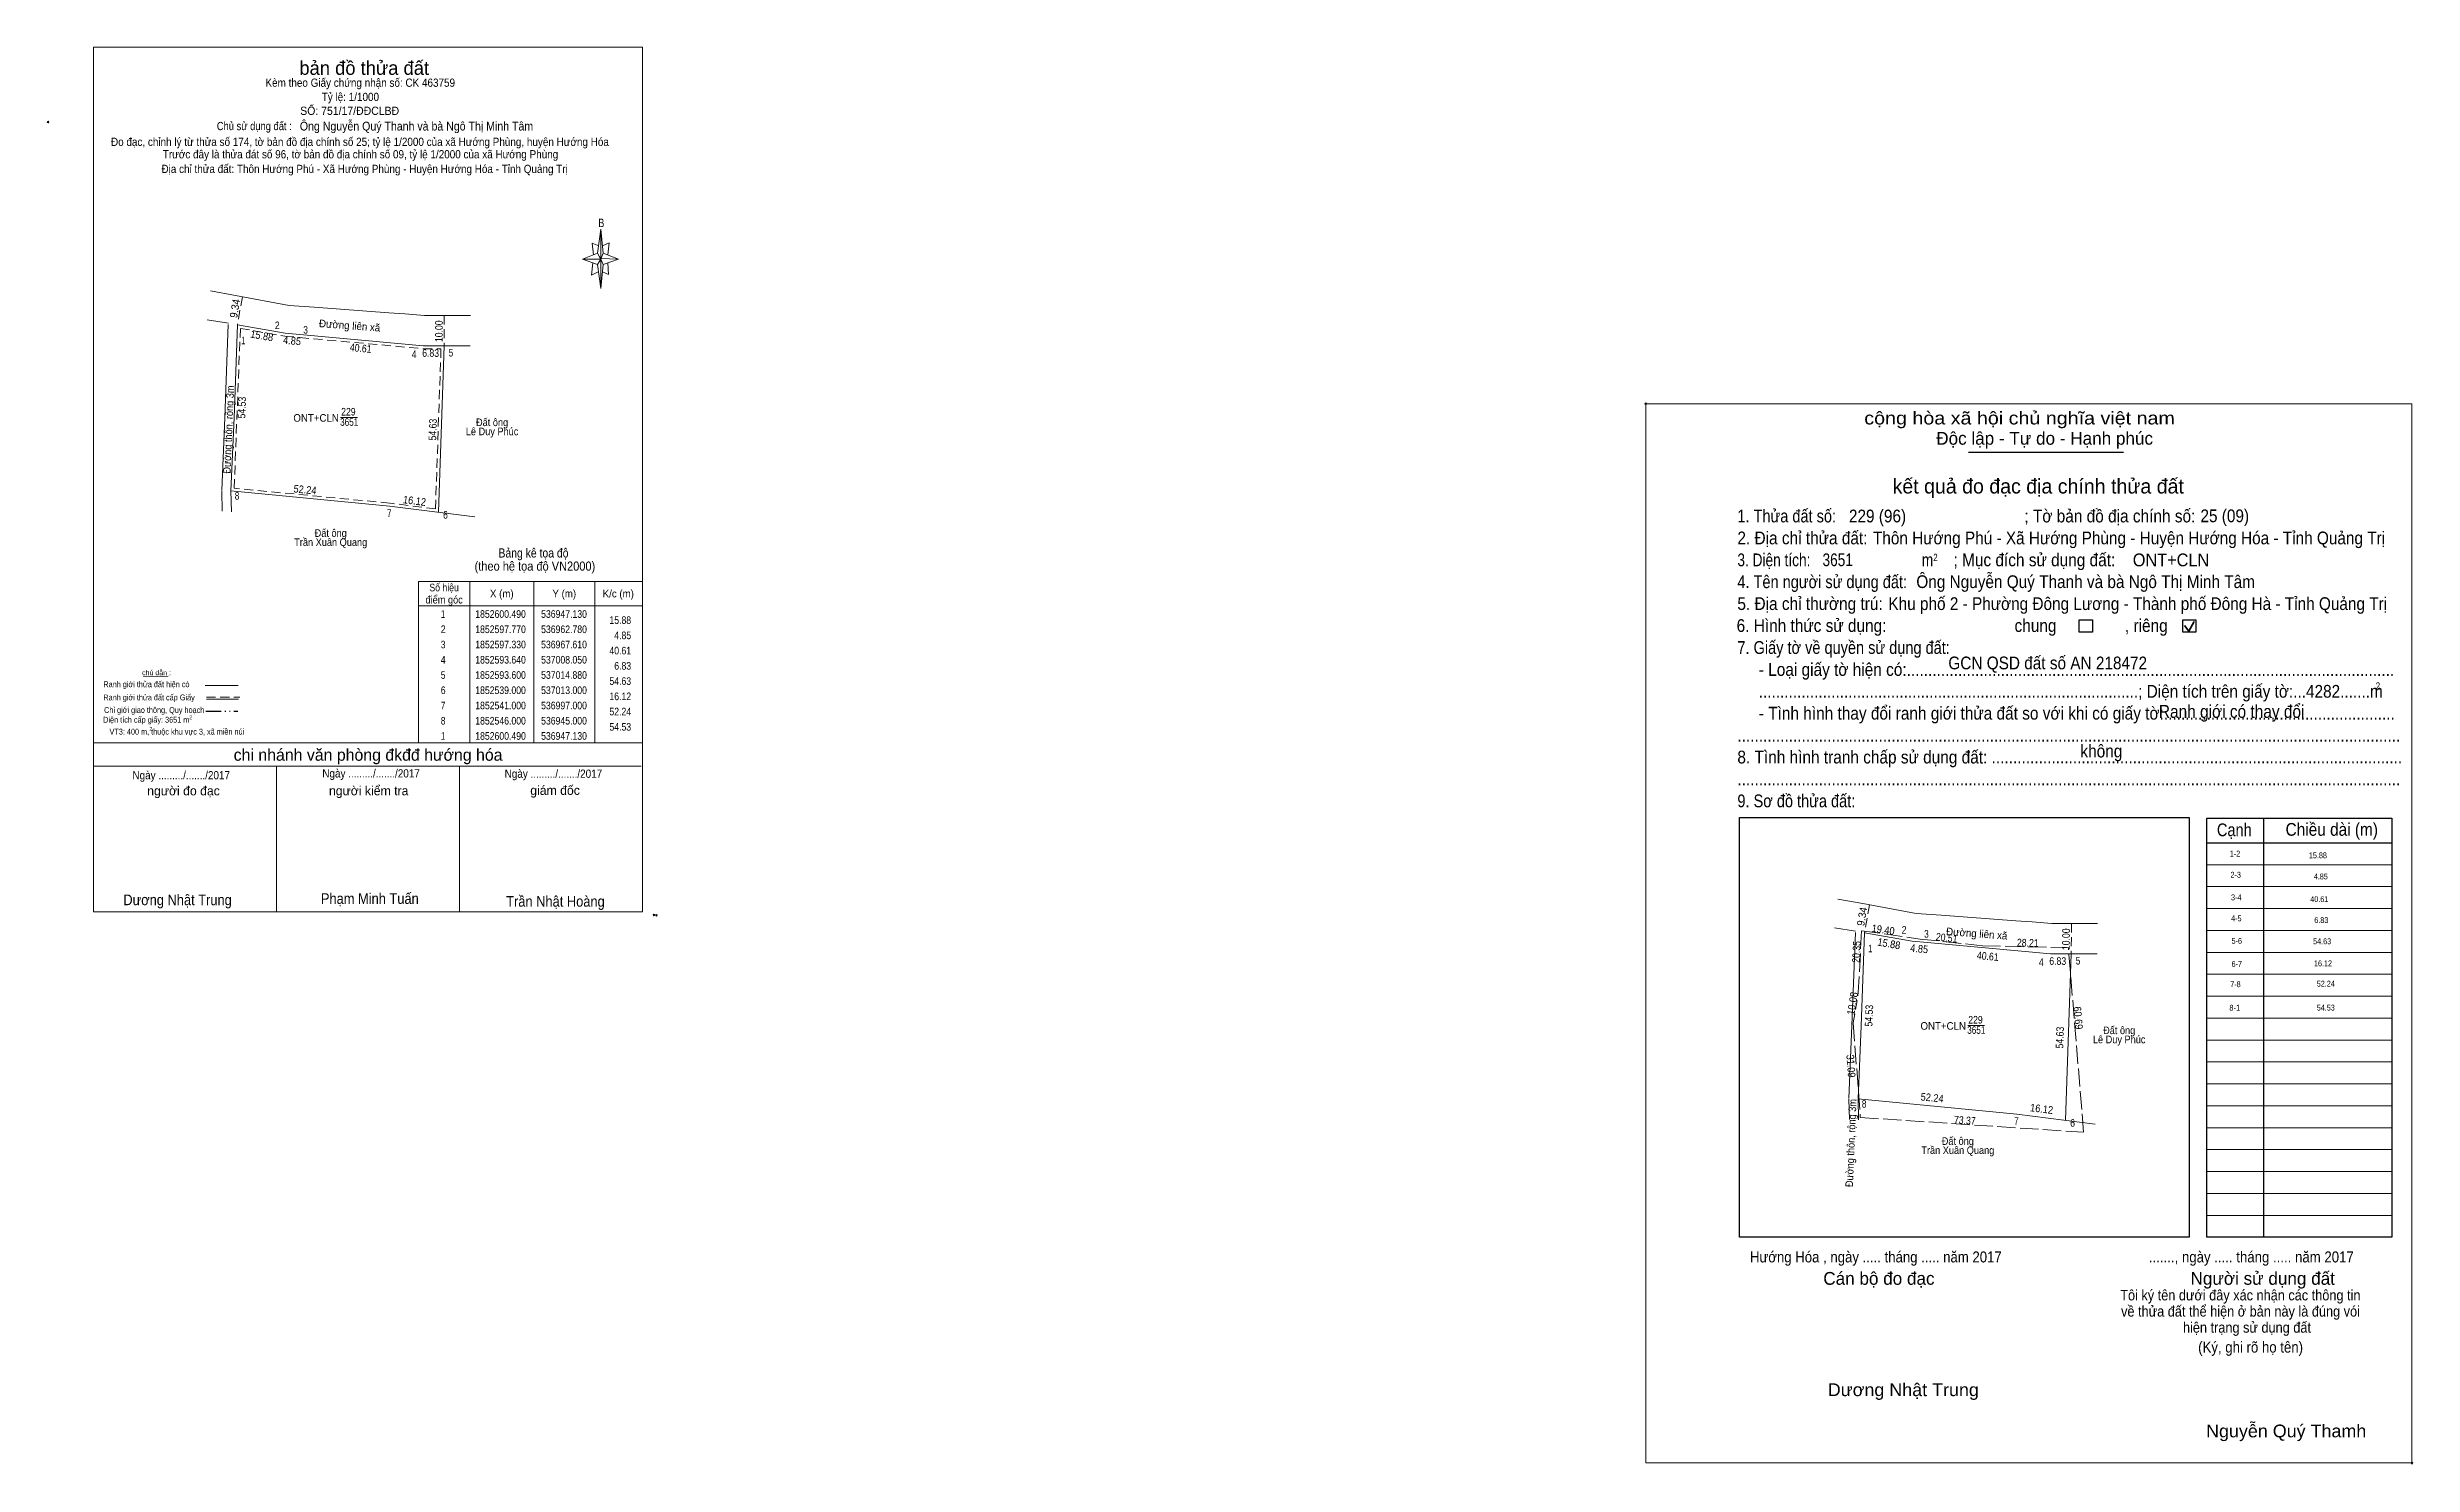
# Model space of a CAD drawing. Header units: metres. Extents: x 536029 to 537660, y 1852227 to 1852697.
# Drawn here: x 536885 to 537660, y 1852227 to 1852692 of the extents above; entities that cross this region are included whole.
import ezdxf
from ezdxf.enums import TextEntityAlignment as Align

# ---------------------------------------------------------------- set-up
doc = ezdxf.new("R2010")
doc.units = ezdxf.units.M
doc.header["$PDMODE"] = 32
doc.header["$PDSIZE"] = 0.5
for name, pattern in [('DASH_DOUBLE_DOT', [9.2, 5, -1.2, 0.3, -1.2, 0.3, -1.2]), ('DOTTED', [1.5, 0.3, -1.2]), ('LONG_DASHED', [7.5, 6, -1.5]), ('MEDIUM_DASHED', [4.5, 3, -1.5])]:
    doc.linetypes.add(name, pattern=pattern)
for name, color, linetype, lineweight in [('1', 7, 'DOTTED', 13), ('10', 7, 'Continuous', 13), ('20', 7, 'LONG_DASHED', 13), ('39', 7, 'Continuous', 13), ('5', 7, 'Continuous', 13), ('61', 7, 'Continuous', 13), ('63', 7, 'Continuous', 13), ('7', 7, 'Continuous', 13)]:
    doc.layers.add(name, color=color, linetype=linetype, lineweight=lineweight)
for name, color, linetype in [('30', 7, 'Continuous'), ('34', 7, 'Continuous'), ('6', 7, 'Continuous')]:
    doc.layers.add(name, color=color, linetype=linetype)

msp = doc.modelspace()

# ---------------------------------------------------------------- linework, layer by layer
at = {"layer": '1', "linetype": 'Continuous'}
for p, q in [((536938.32, 1852611.59), (536946.53, 1852610.09)), ((536996.77, 1852604.47), (537002.02, 1852604.08)), ((537002.02, 1852604.08), (537008.49, 1852603.6)), ((536944.14, 1852600.99), (536937.22, 1852602.12)), ((537008.05, 1852593.64), (536967.61, 1852597.33)), ((537008.49, 1852603.6), (537023.52, 1852603.6)), ((537014.88, 1852593.6), (537023.42, 1852593.6)), ((537471.73, 1852412.15), (537479.94, 1852410.65)), ((537477.55, 1852401.55), (537470.63, 1852402.68)), ((537530.18, 1852405.03), (537535.43, 1852404.64)), ((537535.43, 1852404.64), (537541.9, 1852404.16)), ((537541.9, 1852404.16), (537556.93, 1852404.16)), ((537541.46, 1852394.2), (537501.02, 1852397.89)), ((537548.29, 1852394.16), (537556.83, 1852394.16))]:
    msp.add_line(p, q, dxfattribs=at)
for points in [[(536946.53, 1852610.09), (536964.09, 1852606.88), (536972.28, 1852606.28), (536996.77, 1852604.47)], [(536967.61, 1852597.33), (536962.78, 1852597.77), (536947.13, 1852600.49)], [(537479.94, 1852410.65), (537497.5, 1852407.44), (537505.69, 1852406.84), (537530.18, 1852405.03)], [(537501.02, 1852397.89), (537496.19, 1852398.33), (537480.54, 1852401.05)]]:
    msp.add_lwpolyline(points, dxfattribs=at)
at = {"layer": '1', "linetype": 'MEDIUM_DASHED'}
msp.add_lwpolyline([(536948.08, 1852599.31), (536962.65, 1852596.78), (536967.52, 1852596.33), (537008, 1852592.64), (537013.85, 1852592.61), (537012.04, 1852540.13), (536997.11, 1852541.99), (536946.04, 1852546.9)], close=True, dxfattribs=at)
at = {"layer": '10'}
for p, q in [((536942, 1852545.93), (536942.15, 1852539.32)), ((536945, 1852546), (536945.16, 1852539.11)), ((537475.41, 1852346.49), (537475.56, 1852339.88)), ((537478.41, 1852346.56), (537478.57, 1852339.67))]:
    msp.add_line(p, q, dxfattribs=at)
at = {"layer": '20'}
for p, q in [((537479.55, 1852401.75), (537478.49, 1852381.43)), ((537519.15, 1852396.82), (537547.35, 1852396.14)), ((537476.84, 1852371.49), (537479.14, 1852340.49))]:
    msp.add_line(p, q, dxfattribs=at)
for points in [[(537479.14, 1852340.49), (537552.35, 1852335.66), (537547.35, 1852396.14)], [(537479.55, 1852401.75), (537498.76, 1852399.03), (537519.15, 1852396.82)]]:
    msp.add_lwpolyline(points, dxfattribs=at)
at = {"layer": '39'}
for p, q in [((536943, 1852570.11), (536944.13, 1852600.61)), ((537014.88, 1852593.6), (537013, 1852539)), ((536942, 1852546.12), (536943, 1852570.12)), ((537476.41, 1852370.67), (537477.54, 1852401.17)), ((537548.29, 1852394.16), (537546.41, 1852339.56)), ((537475.41, 1852346.68), (537476.41, 1852370.68))]:
    msp.add_line(p, q, dxfattribs=at)
at = {"layer": '39', "linetype": 'MEDIUM_DASHED'}
msp.add_line((537476.84, 1852371.49), (537478.49, 1852381.43), dxfattribs=at)
at = {"layer": '39'}
for points in [[(537024.94, 1852537.51), (536997, 1852541), (536945, 1852546), (536946, 1852570), (536947.13, 1852600.49)], [(537556.18, 1852338.34), (537530.41, 1852341.56), (537478.41, 1852346.56), (537479.41, 1852370.56), (537480.54, 1852401.05)]]:
    msp.add_lwpolyline(points, dxfattribs=at)
at = {"layer": '5'}
for p, q in [((537065.2, 1852624.03), (537066.2, 1852631.83)), ((537065.2, 1852620.23), (537060.2, 1852622.03)), ((537067, 1852620.23), (537066.2, 1852612.43)), ((537067, 1852624.03), (537072, 1852622.03)), ((537068.6, 1852620.83), (537068.8, 1852617.03)), ((537068.8, 1852617.03), (537066.8, 1852617.83)), ((536936.58, 1852482.19), (536947.34, 1852482.19)), ((536936.98, 1852477.71), (536947.5, 1852477.71)), ((536899.88, 1852463.33), (537079.88, 1852463.33)), ((536899.88, 1852455.73), (537079.48, 1852455.73)), ((536899.88, 1852455.73), (537079.48, 1852455.73)), ((536899.88, 1852455.73), (537079.48, 1852455.73)), ((536959.88, 1852407.93), (536959.88, 1852455.73)), ((537019.88, 1852407.93), (537019.88, 1852455.73)), ((537079.88, 1852407.93), (536899.88, 1852407.93))]:
    msp.add_line(p, q, dxfattribs=at)
at = {"layer": '5', "linetype": 'DASH_DOUBLE_DOT', "lineweight": 25}
msp.add_line((536936.78, 1852473.75), (536947.24, 1852473.75), dxfattribs=at)
at = {"layer": '5', "linetype": 'MEDIUM_DASHED'}
msp.add_line((536936.98, 1852478.35), (536947.86, 1852478.35), dxfattribs=at)
at = {"layer": '5'}
for points in [[(536899.88, 1852691.53), (537079.88, 1852691.53), (537079.88, 1852407.93), (536899.88, 1852407.93)], [(537066.2, 1852631.83), (537067, 1852624.03), (537066.2, 1852622.03)], [(537066.2, 1852622.03), (537060.2, 1852622.03), (537065.2, 1852624.03), (537067, 1852620.23), (537072, 1852622.03), (537066.2, 1852622.23)], [(537066.2, 1852622.03), (537066.2, 1852612.43), (537065.2, 1852620.23)]]:
    msp.add_lwpolyline(points, close=True, dxfattribs=at)
for points in [[(537065.6, 1852626.43), (537063.4, 1852627.23), (537063.8, 1852623.43)], [(537066.8, 1852626.43), (537069, 1852627.43), (537068.6, 1852623.43)], [(537066.2, 1852622.03), (537065.2, 1852624.03), (537060.2, 1852622.03)], [(537063.6, 1852620.83), (537063.2, 1852616.83), (537065.4, 1852617.83)], [(537066.2, 1852622.03), (537067, 1852620.23), (537072, 1852622.03)]]:
    msp.add_lwpolyline(points, dxfattribs=at)
for p in [(536885.04, 1852667.01), (537083.68, 1852406.93), (537084.48, 1852406.81)]:
    msp.add_point(p, dxfattribs=at)
at = {"layer": '61'}
for p, q in [((537008.05, 1852593.64), (537014.88, 1852593.6)), ((537541.46, 1852394.2), (537548.29, 1852394.16))]:
    msp.add_line(p, q, dxfattribs=at)
at = {"layer": '63', "linetype": 'MEDIUM_DASHED'}
for p, q in [((536948.73, 1852609.69), (536947.13, 1852600.49)), ((537014.94, 1852603.6), (537014.88, 1852593.6)), ((537482.14, 1852410.25), (537480.54, 1852401.05)), ((537548.35, 1852404.16), (537548.29, 1852394.16))]:
    msp.add_line(p, q, dxfattribs=at)
at = {"layer": '63'}
for p, q in [((536980.95, 1852570.05), (536986.49, 1852570.05)), ((537023.28, 1852516.33), (537023.28, 1852463.33)), ((537044.28, 1852516.33), (537044.28, 1852463.33)), ((537064.28, 1852516.33), (537064.28, 1852463.33)), ((537006.48, 1852508.33), (537079.88, 1852508.33)), ((536916.32, 1852485.16), (536924.4, 1852485.28)), ((537514.36, 1852370.61), (537519.9, 1852370.61))]:
    msp.add_line(p, q, dxfattribs=at)
msp.add_lwpolyline([(537006.48, 1852516.33), (537079.88, 1852516.33), (537079.88, 1852463.33), (537006.48, 1852463.33)], close=True, dxfattribs=at)
at = {"layer": '7', "lineweight": 25}
for p, q in [((537514.58, 1852558.67), (537565.38, 1852558.67)), ((537611.27, 1852438.62), (537611.27, 1852301.2)), ((537592.7, 1852430.59), (537653.44, 1852430.59))]:
    msp.add_line(p, q, dxfattribs=at)
at = {"layer": '7', "lineweight": 35}
for p, q in [((537586.86, 1852500.02), (537588.6, 1852503.14)), ((537585.43, 1852501.88), (537586.86, 1852500.02))]:
    msp.add_line(p, q, dxfattribs=at)
at = {"layer": '7'}
for p, q in [((537592.7, 1852423.41), (537653.44, 1852423.41)), ((537592.7, 1852416.22), (537653.44, 1852416.22)), ((537592.7, 1852409.03), (537653.44, 1852409.03)), ((537592.7, 1852401.84), (537653.44, 1852401.84)), ((537592.7, 1852394.65), (537653.44, 1852394.65)), ((537592.7, 1852387.46), (537653.44, 1852387.46)), ((537592.7, 1852380.27), (537653.44, 1852380.27)), ((537592.7, 1852373.09), (537653.44, 1852373.09)), ((537592.7, 1852365.9), (537653.44, 1852365.9)), ((537592.7, 1852358.71), (537653.44, 1852358.71)), ((537592.7, 1852351.52), (537653.44, 1852351.52)), ((537592.7, 1852344.33), (537653.44, 1852344.33)), ((537592.7, 1852337.14), (537653.44, 1852337.14)), ((537592.7, 1852329.95), (537653.44, 1852329.95)), ((537592.7, 1852322.77), (537653.44, 1852322.77)), ((537592.7, 1852315.58), (537653.44, 1852315.58)), ((537592.7, 1852308.39), (537653.44, 1852308.39))]:
    msp.add_line(p, q, dxfattribs=at)
msp.add_lwpolyline([(537408.78, 1852574.6), (537659.98, 1852574.6), (537659.98, 1852227.16), (537408.78, 1852227.16)], close=True, dxfattribs=at)
at = {"layer": '7', "lineweight": 25}
for points in [[(537550.93, 1852503.74), (537555.24, 1852503.74), (537555.24, 1852499.72), (537550.93, 1852499.72)], [(537584.87, 1852503.74), (537589.19, 1852503.74), (537589.19, 1852499.72), (537584.87, 1852499.72)], [(537439.58, 1852438.86), (537586.94, 1852438.86), (537586.94, 1852301.2), (537439.58, 1852301.2)], [(537592.7, 1852438.62), (537653.44, 1852438.62), (537653.44, 1852301.2), (537592.7, 1852301.2)]]:
    msp.add_lwpolyline(points, close=True, dxfattribs=at)
at = {"layer": '7'}
for p in [(537408.78, 1852574.6), (537659.98, 1852227.16)]:
    msp.add_point(p, dxfattribs=at)

# ---------------------------------------------------------------- texts
at = {"layer": '1'}
for s, width, p in [('229', 0.85, (536983.495, 1852570.74)), ('ONT+CLN', 0.95, (536972.915, 1852568.71)), ('3651', 0.8, (536983.755, 1852567.37)), ('ONT+CLN', 0.95, (537506.325, 1852369.27)), ('229', 0.85, (537516.905, 1852371.3)), ('3651', 0.8, (537517.165, 1852367.93))]:
    msp.add_text(s, height=2.5, dxfattribs=dict(at, width=width)).set_placement(p, align=Align.CENTER)
for s, height, width, p in [('Hướng Hóa , ngày ..... tháng ..... năm 2017', 3.588, 0.9, (537442.97, 1852292.95)), ('Dương Nhật Trung', 4.181, 1.05, (537468.47, 1852249.09)), ('Nguyễn Quý Thamh', 4.18, 1.05, (537592.5, 1852235.57))]:
    msp.add_text(s, height=height, dxfattribs=dict(at, width=width)).set_placement(p)
at = {"layer": '20'}
for s, width, p in [('Bảng kê tọa độ ', 0.85, (537044.65, 1852524.17)), ('(theo hệ tọa độ VN2000)', 0.9, (537044.64, 1852519.85))]:
    msp.add_text(s, height=3, dxfattribs=dict(at, width=width)).set_placement(p, align=Align.CENTER)
at = {"layer": '30'}
for s, height, width, p in [('1-2', 1.917, 0.85, (537603.69, 1852426.09)), ('15.88', 1.91, 0.85, (537632.11, 1852425.53)), ('2-3', 1.917, 0.85, (537603.92, 1852419.15)), ('4.85', 1.91, 0.85, (537632.41, 1852418.59)), ('3-4', 1.917, 0.9, (537604.12, 1852411.72)), ('40.61', 1.91, 0.85, (537632.55, 1852411.15)), ('4-5', 1.912, 0.85, (537604.11, 1852404.85)), ('6.83', 1.91, 0.85, (537632.57, 1852404.29)), ('5-6', 1.912, 0.85, (537604.27, 1852397.45)), ('54.63', 1.91, 0.85, (537633.49, 1852397.33)), ('6-7', 1.912, 0.85, (537604.27, 1852389.89)), ('16.12', 1.91, 0.85, (537633.78, 1852390.08)), ('7-8', 1.912, 0.85, (537603.82, 1852383.24)), ('52.24', 1.91, 0.85, (537634.7, 1852383.43)), ('8-1', 1.91, 0.8, (537603.66, 1852375.53)), ('54.53', 1.91, 0.85, (537634.7, 1852375.57))]:
    msp.add_text(s, height=height, dxfattribs=dict(at, width=width)).set_placement(p, align=Align.RIGHT)
at = {"layer": '34', "width": 0.9}
msp.add_text('Ông Nguyễn Quý Thanh và bà Ngô Thị Minh Tâm', height=2.88, dxfattribs=at).set_placement((536967.58, 1852664.23))
at = {"layer": '39'}
for s, rotation, width, p in [('19.40', 351.941, 0.9, (537486.465, 1852400.857)), ('20.35', 87.014, 0.85, (537479.1, 1852394.75)), ('20.51', 353.814, 0.85, (537507.325, 1852398.189)), ('28.21', 358.619, 0.85, (537534.025, 1852396.535)), ('10.08', 80.575, 0.9, (537477.791, 1852377.7)), ('60.69', 274.726, 0.9, (537549.336, 1852373.048)), ('31.09', 274.243, 0.9, (537474.844, 1852357.277)), ('73.37', 356.225, 0.85, (537513.338, 1852338.319))]:
    msp.add_text(s, height=2.5, rotation=rotation, dxfattribs=dict(at, width=width)).set_placement(p, align=Align.CENTER)
at = {"layer": '5'}
for s, height, width, p in [('Kèm theo Giấy chứng nhận số: CK 463759', 2.7, 0.9, (536987.385, 1852678.57)), ('Tỷ lệ: 1/1000', 2.7, 0.9, (536984.15, 1852673.91)), ('Chủ sử dụng đất :', 2.7, 0.85, (536952.64, 1852664.35)), ('SỐ: 751/17/ĐĐCLBĐ', 2.7, 0.95, (536983.92, 1852669.35)), ('Đo đạc, chỉnh lý từ thửa số 174, tờ bản đồ địa chính số 25; tỷ lệ 1/2000 của xã Hướng Phùng, huyện Hướng Hóa', 2.7, 0.9, (536987.28, 1852659.17)), ('Trước đây là thửa đát số 96, tờ bản đồ địa chính số 09, tỷ lệ 1/2000 của xã Hướng Phùng', 2.7, 0.9, (536987.47, 1852655.09)), ('Địa chỉ thửa đất: Thôn Hướng Phú - Xã Hướng Phùng - Huyện Hướng Hóa - Tỉnh Quảng Trị', 2.7, 0.9, (536988.82, 1852650.29)), ('B', 2.755, 0.8, (537066.405, 1852632.55)), ('Ranh giới thửa đất hiện có ', 1.92, 0.9, (536917.62, 1852481.63)), ('Diện tích cấp giấy: 3651 m', 1.92, 0.9, (536917.235, 1852469.99)), ('Ranh giới thửa đất cấp Giấy', 1.92, 0.9, (536918.15, 1852477.31)), ('Chỉ giới giao thông, Quy hoạch', 1.92, 0.9, (536919.835, 1852473.19)), (' VT3: 400 m, thuộc khu vực 3, xã miền núi', 1.92, 0.9, (536926.94, 1852466.08)), ('Ngày ........./......./2017', 2.7, 0.9, (536928.69, 1852451.41)), ('Ngày ........./......./2017', 2.7, 0.9, (536990.93, 1852452.01)), ('Ngày ........./......./2017', 2.7, 0.9, (537050.71, 1852451.91)), ('Dương Nhật Trung', 3.5, 0.9, (536927.49, 1852410.13)), ('Phạm Minh Tuấn', 3.5, 0.9, (536990.52, 1852410.55)), ('Trần Nhật Hoàng', 3.5, 0.9, (537051.38, 1852409.63))]:
    msp.add_text(s, height=height, dxfattribs=dict(at, width=width)).set_placement(p, align=Align.CENTER)
for s, height, p in [('bản đồ thửa đất', 4.5, (536988.68, 1852682.49)), ('chi nhánh văn phòng đkđđ hướng hóa', 3.888, (536989.955, 1852457.51)), ('người đo đạc', 3, (536929.445, 1852446.15)), ('người kiểm tra', 3, (536990.155, 1852446.17)), ('giám đốc', 3, (537051.25, 1852446.31))]:
    msp.add_text(s, height=height, dxfattribs=at).set_placement(p, align=Align.CENTER)
at = {"layer": '6'}
for s, height, width, p in [('Ông Nguyễn Quý Thanh và bà Ngô Thị Minh Tâm', 4.18, 0.9, (537497.51, 1852514.15)), ('ONT+CLN', 4.2, 0.95, (537568.47, 1852521.28)), ('GCN QSD đất số AN 218472', 4.18, 0.9, (537508.01, 1852487.49))]:
    msp.add_text(s, height=height, dxfattribs=dict(at, width=width)).set_placement(p)
at = {"layer": '63'}
for s, rotation, width, p in [('9.34', 80.134, 0.95, (536947.52, 1852605.641)), ('15.88', 350.14, 0.9, (536954.916, 1852595.709)), ('4.85', 354.795, 0.9, (536964.922, 1852594.038)), ('Đường liên xã', 355.773, 0.95, (536983.813, 1852599.02)), ('10.00', 89.656, 0.85, (537014.412, 1852598.378)), ('40.61', 354.786, 0.85, (536987.421, 1852591.582)), ('6.83', 359.664, 0.85, (537010.448, 1852589.994)), ('Đường thôn, rộng 3m', 87.614, 0.9, (536945.448, 1852566.103)), ('54.53', 87.761, 0.85, (536949.821, 1852573.291)), ('54.63', 88.028, 0.85, (537012.384, 1852566.087)), ('52.24', 354.508, 0.9, (536969.17, 1852545.181)), ('16.12', 352.875, 0.9, (537005.03, 1852541.531)), ('9.34', 80.134, 0.95, (537480.929, 1852406.196)), ('Đường liên xã', 355.773, 0.95, (537517.223, 1852399.58)), ('10.00', 89.656, 0.85, (537547.822, 1852398.938)), ('15.88', 350.14, 0.9, (537488.326, 1852396.269)), ('4.85', 354.795, 0.9, (537498.332, 1852394.598)), ('40.61', 354.786, 0.85, (537520.831, 1852392.142)), ('6.83', 359.664, 0.85, (537543.858, 1852390.554)), ('54.53', 87.761, 0.85, (537483.231, 1852373.851)), ('54.63', 88.028, 0.85, (537545.794, 1852366.647)), ('52.24', 354.508, 0.9, (537502.58, 1852345.741)), ('Đường thôn, rộng 3m', 87.614, 0.9, (537477.308, 1852332.053)), ('16.12', 352.875, 0.9, (537538.44, 1852342.091))]:
    msp.add_text(s, height=2.5, rotation=rotation, dxfattribs=dict(at, width=width)).set_placement(p, align=Align.CENTER)
for s, width, p in [(' 1', 0.75, (536949.72, 1852594.13)), (' 2', 0.85, (536960.96, 1852599.07)), (' 3', 0.8, (536970.21, 1852597.59)), (' 4', 0.85, (537005.85, 1852589.61)), (' 5', 0.8, (537017.86, 1852590.1)), (' 8', 0.8, (536947.73, 1852543.15)), (' 7', 0.8, (536997.64, 1852537.49)), (' 6', 0.85, (537016.11, 1852536.92)), ('15.88', 0.85, (537076.18, 1852502.38)), ('4.85', 0.85, (537076.18, 1852497.38)), ('40.61', 0.85, (537076.18, 1852492.38)), ('6.83', 0.85, (537076.18, 1852487.38)), ('54.63', 0.85, (537076.18, 1852482.38)), ('16.12', 0.85, (537076.18, 1852477.38)), ('52.24', 0.85, (537076.18, 1852472.38)), ('54.53', 0.85, (537076.18, 1852467.38)), (' 2', 0.85, (537494.29, 1852400.78)), (' 1', 0.75, (537483.13, 1852394.69)), (' 3', 0.8, (537501.57, 1852399.47)), (' 4', 0.85, (537539.26, 1852390.17)), (' 5', 0.8, (537551.27, 1852390.66)), (' 8', 0.8, (537481.14, 1852343.71)), (' 7', 0.8, (537531.05, 1852338.05)), (' 6', 0.85, (537549.52, 1852337.48))]:
    msp.add_text(s, height=2.5, dxfattribs=dict(at, width=width)).set_placement(p, align=Align.RIGHT)
for s, height, width, p in [('Lê Duy Phúc', 2.5, 0.9, (537030.6, 1852564.27)), ('Đất ông', 2.5, 0.9, (537030.6, 1852567.27)), ('Trần Xuân Quang', 2.5, 0.9, (536977.7, 1852527.94)), ('Đất ông', 2.5, 0.9, (536977.7, 1852530.94)), ('điểm góc', 2.5, 0.9, (537014.88, 1852509.08)), ('Số hiệu', 2.5, 0.85, (537014.88, 1852513.08)), ('X (m)', 2.5, 0.95, (537033.78, 1852511.08)), ('Y (m)', 2.5, 0.95, (537054.275, 1852511.08)), ('K/c (m)', 2.5, 0.95, (537071.98, 1852511.08)), (' 1', 2.5, 0.75, (537014.175, 1852504.38)), ('1852600.490', 2.5, 0.85, (537033.38, 1852504.38)), ('536947.130', 2.5, 0.85, (537054.185, 1852504.38)), (' 3', 2.5, 0.8, (537014.18, 1852494.38)), (' 2', 2.5, 0.85, (537014.18, 1852499.38)), ('1852597.770', 2.5, 0.85, (537033.38, 1852499.38)), ('1852597.330', 2.5, 0.85, (537033.38, 1852494.38)), ('536962.780', 2.5, 0.85, (537054.185, 1852499.38)), ('536967.610', 2.5, 0.85, (537054.185, 1852494.38)), (' 4', 2.5, 0.85, (537014.175, 1852489.38)), ('1852593.640', 2.5, 0.85, (537033.38, 1852489.38)), ('537008.050', 2.5, 0.85, (537054.185, 1852489.38)), (' 5', 2.5, 0.8, (537014.18, 1852484.38)), (' 6', 2.5, 0.85, (537014.18, 1852479.38)), ('1852593.600', 2.5, 0.85, (537033.38, 1852484.38)), ('1852539.000', 2.5, 0.85, (537033.38, 1852479.38)), ('537014.880', 2.5, 0.85, (537054.185, 1852484.38)), ('537013.000', 2.5, 0.85, (537054.185, 1852479.38)), ('2', 1.25, 0.8, (536931.79, 1852471.11)), (' 8', 2.5, 0.8, (537014.18, 1852469.38)), (' 7', 2.5, 0.8, (537014.18, 1852474.38)), ('1852541.000', 2.5, 0.85, (537033.38, 1852474.38)), ('1852546.000', 2.5, 0.85, (537033.38, 1852469.38)), ('536997.000', 2.5, 0.85, (537054.185, 1852474.38)), ('536945.000', 2.5, 0.85, (537054.185, 1852469.38)), ('2', 1.25, 0.8, (536918.72, 1852467.37)), (' 1', 2.5, 0.75, (537014.175, 1852464.38)), ('1852600.490', 2.5, 0.85, (537033.38, 1852464.38)), ('536947.130', 2.5, 0.85, (537054.185, 1852464.38)), ('Lê Duy Phúc', 2.5, 0.9, (537564.01, 1852364.83)), ('Đất ông', 2.5, 0.9, (537564.01, 1852367.83)), ('Đất ông', 2.5, 0.9, (537511.11, 1852331.5)), ('Trần Xuân Quang', 2.5, 0.9, (537511.11, 1852328.5))]:
    msp.add_text(s, height=height, dxfattribs=dict(at, width=width)).set_placement(p, align=Align.CENTER)
msp.add_text('chú dẫn :', height=1.658, rotation=359.974, dxfattribs=at).set_placement((536920.585, 1852485.558), align=Align.CENTER)
at = {"layer": '7'}
for s, height, width, p in [('cộng hòa xã hội chủ nghĩa việt nam', 4.193, 1.15, (537480.45, 1852567.81)), ('1. Thửa đất số:', 4.193, 0.85, (537438.85, 1852535.69)), ('229 (96)', 4.18, 0.9, (537475.42, 1852535.69)), ('; Tờ bản đồ địa chính số:', 4.193, 0.9, (537532.93, 1852535.69)), ('25 (09)', 4.18, 0.9, (537590.65, 1852535.75)), ('2. Địa chỉ thửa đất:', 4.193, 0.9, (537438.85, 1852528.49)), ('Thôn Hướng Phú - Xã Hướng Phùng - Huyện Hướng Hóa - Tỉnh Quảng Trị', 4.18, 0.9, (537483.28, 1852528.49)), ('4. Tên người sử dụng đất:', 4.193, 0.85, (537438.85, 1852514.12)), ('3. Diện tích:', 4.193, 0.8, (537438.85, 1852521.29)), ('3651', 4.18, 0.8, (537466.76, 1852521.33)), ('m', 4.193, 0.8, (537499.3, 1852521.29)), ('2', 2.396, 0.8, (537503.08, 1852522.99)), ('; Mục đích sử dụng đất:', 4.193, 0.9, (537509.7, 1852521.29)), ('5. Địa chỉ thường trú:', 4.193, 0.9, (537438.85, 1852506.95)), ('Khu phố 2 - Phường Đông Lương - Thành phố Đông Hà - Tỉnh Quảng Trị', 4.18, 0.9, (537488.35, 1852506.95)), ('6. Hình thức sử dụng:', 4.193, 0.9, (537438.6, 1852499.75)), ('chung                , riêng', 4.193, 0.9, (537529.71, 1852499.75)), ('7. Giấy tờ về quyền sử dụng đất:', 4.193, 0.85, (537438.85, 1852492.55)), ('     - Loại giấy tờ hiện có:..................................................................................................................', 4.193, 0.9, (537438.85, 1852485.35)), ('     .........................................................................................; Diện tích trên giấy tờ:...4282.......m', 4.18, 0.9, (537438.85, 1852478.19)), ('2', 2.396, 0.8, (537648.12, 1852480.83)), ('     - Tình hình thay đổi ranh giới thửa đất so với khi có giấy tờ:......................................................', 4.193, 0.9, (537438.85, 1852471)), ('Ranh giới có thay đổi', 4.2, 0.9, (537577.03, 1852471.57)), ('...........................................................................................................................................................', 4.193, 0.9, (537438.85, 1852463.81)), ('8. Tình hình tranh chấp sử dụng đất: ................................................................................................', 4.193, 0.9, (537438.85, 1852456.61)), ('không', 4.193, 0.9, (537551.3, 1852458.59)), ('...........................................................................................................................................................', 4.193, 0.9, (537438.85, 1852449.41)), ('9. Sơ đồ thửa đất:', 4.193, 0.85, (537438.85, 1852442.24)), ('Cạnh', 4.193, 0.85, (537596.06, 1852432.75)), ('Chiều dài (m)', 4.193, 0.9, (537618.56, 1852432.89)), ('......., ngày ..... tháng ..... năm 2017', 3.598, 0.9, (537573.76, 1852292.95)), ('(Ký, ghi rõ họ tên)', 3.594, 0.9, (537589.9, 1852263.37))]:
    msp.add_text(s, height=height, dxfattribs=dict(at, width=width)).set_placement(p)
for s, p in [('Độc lập - Tự do - Hạnh phúc', (537504.03, 1852561.17)), ('Cán bộ đo đạc', (537467.01, 1852285.61)), ('Người sử dụng đất', (537587.4, 1852285.61))]:
    msp.add_text(s, height=4.193, dxfattribs=at).set_placement(p)
for s, height, p in [('kết quả đo đạc địa chính thửa đất', 4.792, (537537.47, 1852545.16)), ('.', 1.198, (537660.011, 1852226.59))]:
    msp.add_text(s, height=height, dxfattribs=at).set_placement(p, align=Align.CENTER)
at = {"layer": '7', "width": 0.9}
for s, p in [('Tôi ký tên dưới đây xác nhận các thông tin', (537603.735, 1852280.49)), ('về thửa đất thể hiện ở bản này là đúng vói', (537603.785, 1852275.19)), ('hiện trạng sử dụng đất', (537605.9, 1852269.89))]:
    msp.add_text(s, height=3.464, dxfattribs=at).set_placement(p, align=Align.CENTER)

doc.saveas('drawing.dxf')
